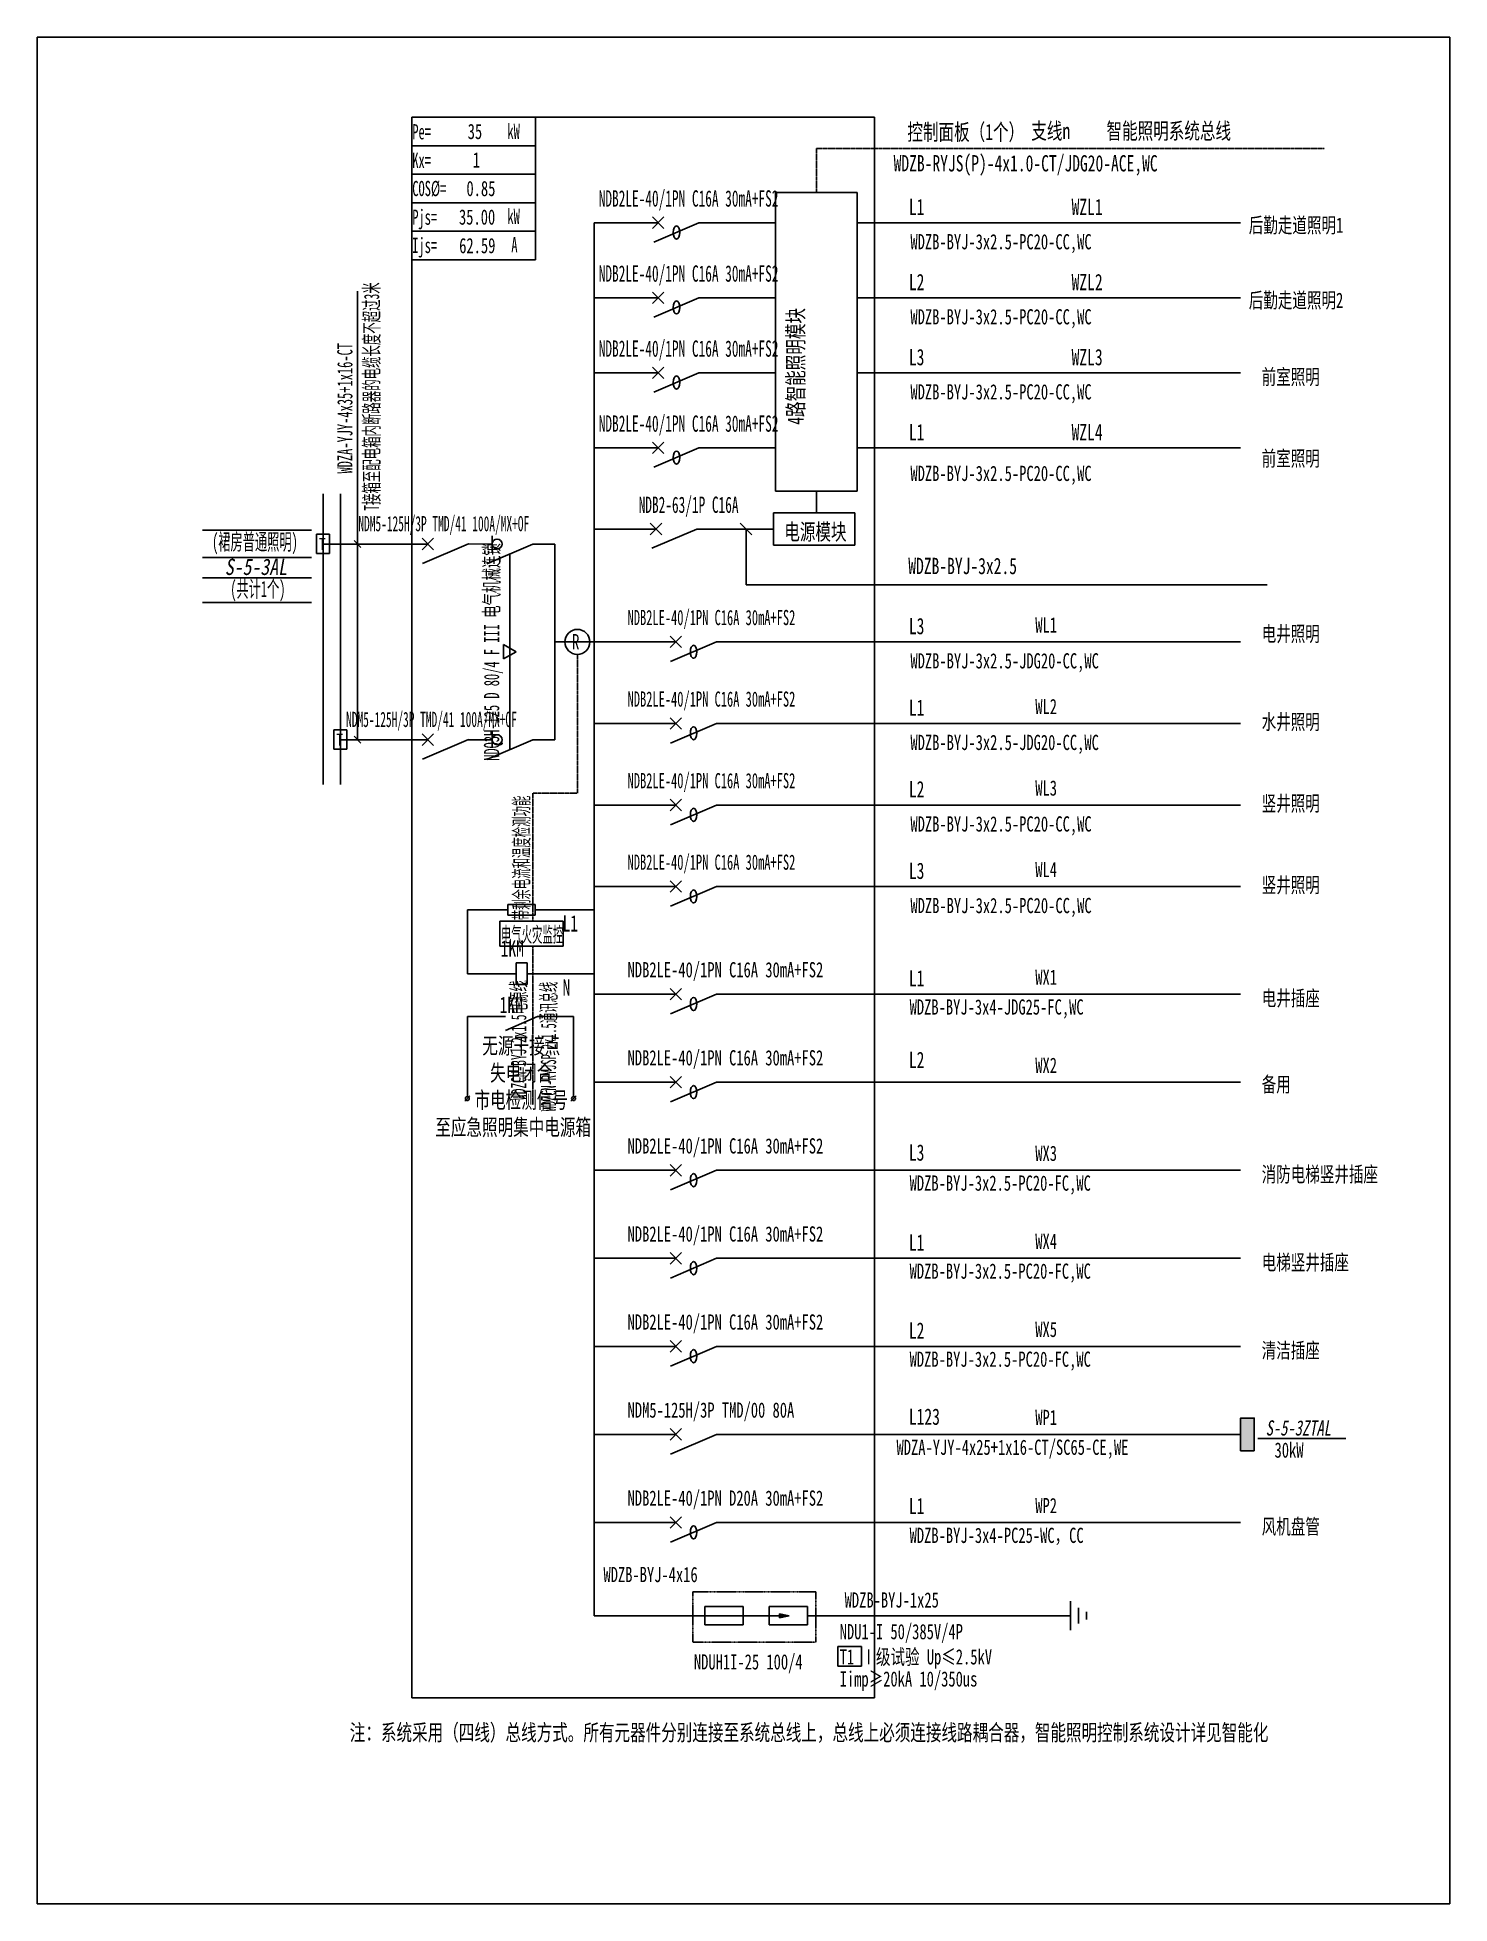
# Model space of a CAD drawing. Extents: x 230302 to 232292, y 287916 to 290547.
import ezdxf
from ezdxf.enums import TextEntityAlignment as Align

# ---------------------------------------------------------------- set-up
doc = ezdxf.new("R2010")
doc.units = 0
doc.header["$MEASUREMENT"] = 0
for name, pattern in [('DASH', [0.35, 0.25, -0.1]), ('DASHDOT', [1, 0.5, -0.25, 0, -0.25]), ('DASHDOT2', [0.5, 0.25, -0.125, 0, -0.125]), ('DASHDOTX2', [2, 1, -0.5, 0, -0.5]), ('DASHED', [0.75, 0.5, -0.25]), ('DASHED2', [0.375, 0.25, -0.125])]:
    doc.linetypes.add(name, pattern=pattern)
for name, color, linetype in [('D_E_Eqpm(强电设备)', 100, 'Continuous'), ('D_E_Eqpm（强电设备）', 100, 'Continuous'), ('D_E_Text(强电文字)', 51, 'Continuous'), ('D_E_Text（强电文字）', 51, 'Continuous'), ('D_E_Tray（强电普通桥架）', 51, 'Continuous'), ('D_E_Wire(强电线缆)', 10, 'Continuous'), ('D_E_WireEm（强电应急照明线缆）', 10, 'DASHED'), ('D_E_Wire（强电线缆）', 10, 'Continuous'), ('D_El_Eqpm（弱电设备）', 100, 'Continuous'), ('D_El_Text（弱电文字）', 51, 'Continuous'), ('DQ-漏电火灾', 80, 'Continuous'), ('DQ_Eqpm', 100, 'Continuous'), ('E_E_Eqpm（强电设备）', 100, 'Continuous'), ('E_E_Wire（强电线缆）', 10, 'Continuous'), ('FL04GGFW_E72-配电箱系统图-塔楼部分$0$D_E_Text（强电文字）', 51, 'Continuous'), ('FL09U293_E72-地下室配电箱系统图$0$D_E_Eqpm（强电设备）', 100, 'Continuous'), ('系统图', 220, 'Continuous')]:
    doc.layers.add(name, color=color, linetype=linetype)
doc.styles.add('FL04GGFW_E72-配电箱系统图-塔楼部分$0$电气', font='', dxfattribs={"width": 0.7})
doc.styles.add('电气', font='', dxfattribs={"width": 0.7})
doc.styles.add('电气箱', font='simhei.ttf', dxfattribs={"width": 0.8, "oblique": 10})
doc.styles.get('FL04GGFW_E72-配电箱系统图-塔楼部分$0$电气').set_extended_font_data('SimSun')
doc.styles.get('电气').set_extended_font_data('SimSun')

msp = doc.modelspace()

# ---------------------------------------------------------------- hatches: boundary and pattern name
at = {"layer": 'D_E_Eqpm（强电设备）'}
msp.add_hatch(color=51, dxfattribs=at).paths.add_polyline_path([(231997.8, 288600.9), (232016.9, 288600.9), (232016.9, 288554.9), (231997.8, 288554.9)])

# ---------------------------------------------------------------- linework, layer by layer
at = {"linetype": 'DASHED'}
for p, q in [((230829.4, 290434.5, 0), (231481.6, 290434.5, 0)), ((230829.4, 288206.7, 0), (230829.4, 290434.5, 0)), ((231481.6, 290434.5, 0), (231481.6, 288206.7, 0)), ((231481.6, 288206.7, 0), (230829.4, 288206.7, 0))]:
    msp.add_line(p, q, dxfattribs=at)
for p, q in [((230534.5, 289852.4, 0), (230687.8, 289852.4, 0)), ((230534.5, 289813.7, 0), (230687.8, 289813.7, 0)), ((230534.5, 289785, 0), (230687.8, 289785, 0)), ((230534.5, 289750.3, 0), (230687.8, 289750.3, 0))]:
    msp.add_line(p, q)
at = {"linetype": 'DASHED2'}
for p, q in [((231225.8, 288356.2, 0), (231399, 288356.2, 0)), ((231225.8, 288284.9, 0), (231225.8, 288356.2, 0)), ((231399, 288356.2, 0), (231399, 288284.9, 0)), ((231399, 288284.9, 0), (231225.8, 288284.9, 0))]:
    msp.add_line(p, q, dxfattribs=at)
at = {"layer": 'D_E_Eqpm(强电设备)'}
for p, q in [((230844, 289824.7, 0), (230860.2, 289841, 0)), ((230860.2, 289824.7, 0), (230844, 289841, 0)), ((230844, 289548.9, 0), (230860.2, 289565.1, 0)), ((230860.2, 289548.9, 0), (230844, 289565.1, 0)), ((231242.7, 288335.4, 0), (231296.6, 288335.4, 0)), ((231242.7, 288335.4, 0), (231242.7, 288309.3, 0)), ((231296.5, 288309.3, 0), (231296.5, 288335.4, 0)), ((231333.2, 288335.4, 0), (231387.1, 288335.4, 0)), ((231333.2, 288335.4, 0), (231333.2, 288309.3, 0)), ((231387, 288309.3, 0), (231387, 288335.4, 0)), ((231242.7, 288309.3, 0), (231296.5, 288309.3, 0)), ((231333.2, 288322.4, 0), (231311.5, 288322.4, 0)), ((231333.2, 288322.4, 0), (231361.2, 288322.4, 0)), ((231333.2, 288309.3, 0), (231387, 288309.3, 0)), ((231361.2, 288322.4, 0), (231347.6, 288325.2, 0)), ((231347.6, 288319.6, 0), (231347.6, 288325.2, 0)), ((231361.2, 288322.4, 0), (231347.6, 288319.6, 0))]:
    msp.add_line(p, q, dxfattribs=at)
msp.add_solid([(231347.6, 288319.6, 0), (231361.2, 288322.4, 0), (231347.6, 288325.2, 0)], dxfattribs=at)
at = {"layer": 'D_E_Eqpm（强电设备）'}
for p, q in [((231457.1, 290328.4, 0), (231342.2, 290328.4, 0)), ((231342.2, 290328.4, 0), (231342.2, 289907.4, 0)), ((231457.1, 289907.4, 0), (231457.1, 290328.4, 0)), ((231342.2, 289907.4, 0), (231457.1, 289907.4, 0)), ((231339.2, 289876.9, 0), (231454.1, 289876.9, 0)), ((231339.2, 289831, 0), (231339.2, 289876.9, 0)), ((231454.1, 289876.9, 0), (231454.1, 289831, 0)), ((231000.1, 289832.8, 0), (230935.3, 289805, 0)), ((230942.7, 289821.3, 0), (230942.7, 289844.3, 0)), ((231454.1, 289831, 0), (231339.2, 289831, 0)), ((231193.5, 289686.8, 0), (231209.8, 289703, 0)), ((231209.8, 289686.8, 0), (231193.5, 289703, 0)), ((230976.6, 289681, 0), (230958.8, 289691.2, 0)), ((230958.8, 289691.2, 0), (230958.8, 289670.8, 0)), ((230958.8, 289670.8, 0), (230976.6, 289681, 0)), ((231259.1, 289694.9, 0), (231194.2, 289667.1, 0)), ((230942.7, 289545.5, 0), (230942.7, 289568.5, 0)), ((231193.5, 289571.8, 0), (231209.8, 289588.1, 0)), ((231209.8, 289571.8, 0), (231193.5, 289588.1, 0)), ((231259.1, 289580, 0), (231194.2, 289552.2, 0)), ((231000.1, 289557, 0), (230935.3, 289529.2, 0)), ((231193.5, 289456.9, 0), (231209.8, 289473.2, 0)), ((231209.8, 289456.9, 0), (231193.5, 289473.2, 0)), ((231259.1, 289465, 0), (231194.2, 289437.2, 0)), ((231193.5, 289342, 0), (231209.8, 289358.2, 0)), ((231209.8, 289342, 0), (231193.5, 289358.2, 0)), ((231259.1, 289350.1, 0), (231194.2, 289322.3, 0)), ((230965, 289325, 0), (231003.3, 289325, 0)), ((230965, 289309.7, 0), (230965, 289325, 0)), ((231003.3, 289309.7, 0), (230965, 289309.7, 0)), ((231003.3, 289325, 0), (231003.3, 289309.7, 0)), ((230991.9, 289242.5, 0), (230976.5, 289242.5, 0)), ((230976.5, 289242.5, 0), (230976.5, 289211.8, 0)), ((230991.9, 289211.8, 0), (230991.9, 289242.5, 0)), ((230976.5, 289211.8, 0), (230991.9, 289211.8, 0)), ((231193.5, 289190.3, 0), (231209.8, 289206.6, 0)), ((231209.8, 289190.3, 0), (231193.5, 289206.6, 0)), ((231259.1, 289198.5, 0), (231194.2, 289170.6, 0)), ((231006.8, 289166.8, 0), (230961.5, 289147.4, 0)), ((231193.5, 289066.2, 0), (231209.8, 289082.5, 0)), ((231209.8, 289066.2, 0), (231193.5, 289082.5, 0)), ((231259.1, 289074.3, 0), (231194.2, 289046.5, 0)), ((230904.1, 289047.6, 0), (230911.4, 289054.9, 0)), ((231053.8, 289047.6, 0), (231061.1, 289054.9, 0)), ((231193.5, 288942.1, 0), (231209.8, 288958.4, 0)), ((231209.8, 288942.1, 0), (231193.5, 288958.4, 0)), ((231259.1, 288950.2, 0), (231194.2, 288922.4, 0)), ((231193.5, 288818, 0), (231209.8, 288834.2, 0)), ((231209.8, 288818, 0), (231193.5, 288834.2, 0)), ((231259.1, 288826.1, 0), (231194.2, 288798.3, 0)), ((231193.5, 288693.9, 0), (231209.8, 288710.1, 0)), ((231209.8, 288693.9, 0), (231193.5, 288710.1, 0)), ((231259.1, 288702, 0), (231194.2, 288674.2, 0)), ((231193.5, 288569.8, 0), (231209.8, 288586, 0)), ((231209.8, 288569.8, 0), (231193.5, 288586, 0)), ((231259.1, 288577.9, 0), (231194.2, 288550.1, 0)), ((231193.5, 288445.6, 0), (231209.8, 288461.9, 0)), ((231209.8, 288445.6, 0), (231193.5, 288461.9, 0)), ((231259.1, 288453.8, 0), (231194.2, 288426, 0))]:
    msp.add_line(p, q, dxfattribs=at)
at = {"layer": 'D_E_Eqpm（强电设备）', "linetype": 'DASH'}
msp.add_line((230967.7, 289543.1, 0), (230967.7, 289818.9, 0), dxfattribs=at)
at = {"layer": 'D_E_Eqpm（强电设备）', "elevation": 0}
msp.add_lwpolyline([(232016.9, 288554.9), (232016.9, 288600.9), (231997.8, 288600.9), (231997.8, 288554.9)], close=True, dxfattribs=at)
at = {"layer": 'D_E_Eqpm（强电设备）'}
for centre, radius in [((230949.7, 289832.8, 0), 6.99), ((230949.7, 289557, 0), 6.99), ((230907.7, 289051.3, 0), 2.76), ((231057.5, 289051.3, 0), 2.76)]:
    msp.add_circle(centre, radius, dxfattribs=at)
for centre in [(231202.5, 290272, 0), (231202.5, 290166.3, 0), (231202.5, 290060.5, 0), (231202.5, 289954.7, 0), (231226.7, 289681, 0), (231226.7, 289566.1, 0), (231226.7, 289451.1, 0), (231226.7, 289336.2, 0), (231226.7, 289184.6, 0), (231226.7, 289060.4, 0), (231226.7, 288936.3, 0), (231226.7, 288812.2, 0), (231226.7, 288688.1, 0), (231226.7, 288439.9, 0)]:
    msp.add_ellipse(centre, major_axis=(0, 9.25), ratio=0.500475, dxfattribs=at)
at = {"layer": 'D_E_Text(强电文字)', "color": 51}
for p, q in [((230752.9, 289557, 0), (230752.9, 290189.2, 0)), ((230748.1, 289837.6, 0), (230757.7, 289828.1, 0)), ((230748.1, 289561.8, 0), (230757.7, 289552.2, 0))]:
    msp.add_line(p, q, dxfattribs=at)
at = {"layer": 'D_E_Text（强电文字）'}
for p, q in [((230829.4, 290434.5, 0), (231003.7, 290434.5, 0)), ((230829.4, 290434.5, 0), (230829.4, 290233.3, 0)), ((231003.7, 290434.5, 0), (231003.7, 290233.3, 0)), ((230829.4, 290394.3, 0), (231003.7, 290394.3, 0)), ((230829.4, 290354, 0), (231003.7, 290354, 0)), ((230829.4, 290313.8, 0), (231003.7, 290313.8, 0)), ((230829.4, 290273.6, 0), (231003.7, 290273.6, 0)), ((230829.4, 290233.3, 0), (231003.7, 290233.3, 0)), ((232146, 288571.9, 0), (232022, 288571.9, 0)), ((231430.2, 288278.9, 0), (231463.5, 288278.9, 0)), ((231430.2, 288251.4, 0), (231430.2, 288278.9, 0)), ((231463.5, 288278.9, 0), (231463.5, 288251.4, 0)), ((231463.5, 288251.4, 0), (231430.2, 288251.4, 0))]:
    msp.add_line(p, q, dxfattribs=at)
at = {"layer": 'D_E_Wire(强电线缆)'}
for p, q in [((231086.7, 288322.4, 0), (231086.7, 290285.6, 0)), ((230704.3, 289493.7, 0), (230704.3, 289903.8, 0)), ((230704.3, 289832.8, 0), (230852.1, 289832.8, 0))]:
    msp.add_line(p, q, dxfattribs=at)
at = {"layer": 'D_E_Wire(强电线缆)', "color": 10}
for p, q in [((231086.7, 290285.6, 0), (231176.7, 290285.6, 0)), ((231234.2, 290285.6, 0), (231342.2, 290285.6, 0)), ((231457.1, 290285.6, 0), (231997.8, 290285.6, 0)), ((231086.7, 290179.9, 0), (231176.7, 290179.9, 0)), ((231234.2, 290179.9, 0), (231342.2, 290179.9, 0)), ((231457.1, 290179.9, 0), (231997.8, 290179.9, 0)), ((231086.7, 290074.1, 0), (231176.7, 290074.1, 0)), ((231234.2, 290074.1, 0), (231342.2, 290074.1, 0)), ((231457.1, 290074.1, 0), (231997.8, 290074.1, 0)), ((231086.7, 289968.3, 0), (231176.7, 289968.3, 0)), ((231234.2, 289968.3, 0), (231342.2, 289968.3, 0)), ((231457.1, 289968.3, 0), (231997.8, 289968.3, 0)), ((231086.7, 289853.9, 0), (231173.7, 289853.9, 0)), ((231231.2, 289853.9, 0), (231339.2, 289853.9, 0)), ((231259.1, 289350.1, 0), (231446.8, 289350.1, 0)), ((231446.8, 289350.1, 0), (231997.8, 289350.1, 0))]:
    msp.add_line(p, q, dxfattribs=at)
at = {"layer": 'D_E_Wire(强电线缆)', "linetype": 'DASH'}
for p, q in [((230728.8, 289493.7, 0), (230728.8, 289903.8, 0)), ((230728.8, 289557, 0), (230852.1, 289557, 0))]:
    msp.add_line(p, q, dxfattribs=at)
at = {"layer": 'D_E_WireEm（强电应急照明线缆）'}
msp.add_line((230942.7, 289557, 0), (230908.4, 289557, 0), dxfattribs=at)
at = {"layer": 'D_E_Wire（强电线缆）', "linetype": 'DASHDOT2'}
for p, q in [((231399.7, 290390.5, 0), (232115.9, 290390.5, 0)), ((231399.7, 290328.4, 0), (231399.7, 290390.5, 0))]:
    msp.add_line(p, q, dxfattribs=at)
at = {"layer": 'D_E_Wire（强电线缆）'}
for p, q in [((230909.4, 289833.3, 0), (230942.7, 289832.8, 0)), ((231000.1, 289832.8, 0), (231031.2, 289832.8, 0)), ((231031.2, 289557, 0), (231031.2, 289832.8, 0)), ((231031.2, 289694.9, 0), (231086.7, 289694.9, 0)), ((231086.7, 289694.9, 0), (231201.6, 289694.9, 0)), ((231259.1, 289694.9, 0), (231997.8, 289694.9, 0)), ((231086.7, 289580, 0), (231201.6, 289580, 0)), ((231259.1, 289580, 0), (231997.8, 289580, 0)), ((231000.1, 289557, 0), (231031.2, 289557, 0)), ((231086.7, 289465, 0), (231201.6, 289465, 0)), ((231259.1, 289465, 0), (231997.8, 289465, 0)), ((231086.7, 289350.1, 0), (231201.6, 289350.1, 0)), ((231086.7, 289198.5, 0), (231201.6, 289198.5, 0)), ((231259.1, 289198.5, 0), (231997.8, 289198.5, 0)), ((231086.7, 289074.3, 0), (231201.6, 289074.3, 0)), ((231259.1, 289074.3, 0), (231997.8, 289074.3, 0)), ((231086.7, 288950.2, 0), (231201.6, 288950.2, 0)), ((231259.1, 288950.2, 0), (231997.8, 288950.2, 0)), ((231086.7, 288826.1, 0), (231201.6, 288826.1, 0)), ((231259.1, 288826.1, 0), (231997.8, 288826.1, 0)), ((231086.7, 288702, 0), (231201.6, 288702, 0)), ((231259.1, 288702, 0), (231997.8, 288702, 0)), ((231086.7, 288577.9, 0), (231201.6, 288577.9, 0)), ((231259.1, 288577.9, 0), (231997.8, 288577.9, 0)), ((231086.7, 288453.8, 0), (231201.6, 288453.8, 0)), ((231259.1, 288453.8, 0), (231997.8, 288453.8, 0)), ((231758, 288302, 0), (231758, 288342.9, 0)), ((231769.1, 288311.2, 0), (231769.1, 288333.6, 0)), ((231086.7, 288322.4, 0), (231311.5, 288322.4, 0)), ((231387, 288322.4, 0), (231758, 288322.4, 0)), ((231780.3, 288316.8, 0), (231780.3, 288328, 0))]:
    msp.add_line(p, q, dxfattribs=at)
at = {"layer": 'D_E_Wire（强电线缆）', "ltscale": 3.5}
for p, q in [((230907.7, 289317.3, 0), (230965, 289317.3, 0)), ((230907.7, 289317.3, 0), (230907.7, 289227.2, 0)), ((231003.3, 289317.3, 0), (231086.7, 289317.3, 0)), ((230976.5, 289227.2, 0), (230907.7, 289227.2, 0)), ((231086.7, 289227.2, 0), (230991.9, 289227.2, 0)), ((230907.7, 289166.8, 0), (230961.5, 289166.8, 0)), ((230907.7, 289166.8, 0), (230907.7, 289054, 0)), ((231006.8, 289166.8, 0), (231057.5, 289166.8, 0)), ((231057.5, 289166.8, 0), (231057.5, 289054, 0))]:
    msp.add_line(p, q, dxfattribs=at)
at = {"layer": 'D_El_Eqpm（弱电设备）', "color": 3}
for p, q in [((230953.4, 289301.3, 0), (231042.8, 289301.3, 0)), ((230953.4, 289266.1, 0), (230953.4, 289301.3, 0)), ((231042.8, 289301.3, 0), (231042.8, 289266.1, 0)), ((231042.8, 289266.1, 0), (230953.4, 289266.1, 0)), ((231042.8, 289266.1, 0), (230953.4, 289266.1, 0))]:
    msp.add_line(p, q, dxfattribs=at)
at = {"layer": 'DQ-漏电火灾', "linetype": 'DASHDOT', "ltscale": 0.5}
for p, q in [((231062.8, 289677.4, 0), (231062.8, 289481.5, 0)), ((231000, 289481.5, 0), (231000, 289301.3, 0)), ((231000, 289481.5, 0), (231062.8, 289481.5, 0)), ((231000, 289042.3, 0), (231000, 289266.1, 0))]:
    msp.add_line(p, q, dxfattribs=at)
at = {"layer": 'DQ-漏电火灾', "color": 3}
msp.add_circle((231062.8, 289694.9, 0), 17.6, dxfattribs=at)
at = {"layer": 'DQ_Eqpm'}
for p, q in [((230713.5, 289846.9, 0), (230695.1, 289846.9, 0)), ((230695.1, 289846.9, 0), (230695.1, 289819.3, 0)), ((230713.5, 289819.3, 0), (230713.5, 289846.9, 0)), ((230695.1, 289819.3, 0), (230713.5, 289819.3, 0)), ((230738, 289571.1, 0), (230719.6, 289571.1, 0)), ((230719.6, 289571.1, 0), (230719.6, 289543.5, 0)), ((230738, 289543.5, 0), (230738, 289571.1, 0)), ((230719.6, 289543.5, 0), (230738, 289543.5, 0))]:
    msp.add_line(p, q, dxfattribs=at)
at = {"layer": 'E_E_Eqpm（强电设备）', "color": 100}
for p, q in [((231168.6, 290277.5, 0), (231184.8, 290293.8, 0)), ((231184.8, 290277.5, 0), (231168.6, 290293.8, 0)), ((231170.8, 290258.5, 0), (231234.2, 290285.6, 0)), ((231168.6, 290171.7, 0), (231184.8, 290188, 0)), ((231184.8, 290171.7, 0), (231168.6, 290188, 0)), ((231170.8, 290152.7, 0), (231234.2, 290179.9, 0)), ((231168.6, 290066, 0), (231184.8, 290082.2, 0)), ((231184.8, 290066, 0), (231168.6, 290082.2, 0)), ((231170.8, 290046.9, 0), (231234.2, 290074.1, 0)), ((231168.6, 289960.2, 0), (231184.8, 289976.5, 0)), ((231184.8, 289960.2, 0), (231168.6, 289976.5, 0)), ((231170.8, 289941.1, 0), (231234.2, 289968.3, 0)), ((231165.6, 289845.8, 0), (231181.8, 289862.1, 0)), ((231181.8, 289845.8, 0), (231165.6, 289862.1, 0)), ((231167.8, 289826.8, 0), (231231.2, 289853.9, 0))]:
    msp.add_line(p, q, dxfattribs=at)
at = {"layer": 'E_E_Wire（强电线缆）'}
msp.add_line((231399.7, 289907.4, 0), (231399.7, 289876.9, 0), dxfattribs=at)
at = {"layer": 'FL04GGFW_E72-配电箱系统图-塔楼部分$0$D_E_Text（强电文字）'}
for p, q in [((231308.8, 289845.8, 0), (231292.5, 289862.1, 0)), ((231300.7, 289853.9, 0), (231300.7, 289775.2, 0)), ((231300.7, 289775.2, 0), (232035, 289775.2, 0))]:
    msp.add_line(p, q, dxfattribs=at)
at = {"layer": 'FL09U293_E72-地下室配电箱系统图$0$D_E_Eqpm（强电设备）'}
for p, q in [((230909.4, 289833.3, 0), (230844.7, 289805.5, 0)), ((230909.4, 289557.4, 0), (230844.7, 289529.7, 0))]:
    msp.add_line(p, q, dxfattribs=at)
at = {"layer": '系统图', "ltscale": 9973.992009}
msp.add_lwpolyline([(230301.5, 290547), (232292.5, 290547), (232292.5, 287916.5), (230301.5, 287916.5)], close=True, dxfattribs=at)

# ---------------------------------------------------------------- texts
at = {"layer": 'D_E_Text(强电文字)', "style": 'FL04GGFW_E72-配电箱系统图-塔楼部分$0$电气', "width": 0.6}
for s, p in [('NDB2LE-40/1PN C16A 30mA+FS2', (231219.6, 290308.4, 0)), ('NDB2LE-40/1PN C16A 30mA+FS2', (231219.6, 290202.6, 0)), ('NDB2LE-40/1PN C16A 30mA+FS2', (231219.6, 290096.8, 0)), ('NDB2LE-40/1PN C16A 30mA+FS2', (231219.6, 289991.1, 0)), ('NDB2-63/1P C16A', (231219.6, 289876.7, 0))]:
    msp.add_text(s, height=22.988, dxfattribs=at).set_placement(p, align=Align.CENTER)
at = {"layer": 'D_E_Text(强电文字)', "color": 51, "style": 'FL04GGFW_E72-配电箱系统图-塔楼部分$0$电气', "width": 0.7}
for s, p in [('L1', (231530.1, 290296.4, 0)), ('L2', (231530.1, 290190.6, 0)), ('L3', (231530.1, 290084.8, 0)), ('L1', (231530.1, 289979.1, 0)), ('L3', (231530.1, 289705.7, 0)), ('L1', (231530.1, 289590.7, 0)), ('L2', (231530.1, 289475.8, 0)), ('L3', (231530.1, 289360.8, 0)), ('L1', (231530.1, 289209.2, 0)), ('L2', (231530.1, 289094.3, 0)), ('L3', (231530.1, 288963.7, 0)), ('L1', (231530.1, 288836.9, 0)), ('L2', (231530.1, 288712.7, 0)), ('L123', (231530.1, 288591.4, 0)), ('L1', (231530.1, 288465.5, 0))]:
    msp.add_text(s, height=22.99, dxfattribs=at).set_placement(p)
at = {"layer": 'D_E_Text(强电文字)', "width": 0.7}
for s, height, style, p in [('WZL1', 22.99, 'FL04GGFW_E72-配电箱系统图-塔楼部分$0$电气', (231759.5, 290296.4, 0)), ('WDZB-BYJ-3x2.5-PC20-CC,WC', 21.456, 'FL04GGFW_E72-配电箱系统图-塔楼部分$0$电气', (231532.3, 290248.2, 0)), ('WZL2', 22.99, 'FL04GGFW_E72-配电箱系统图-塔楼部分$0$电气', (231759.5, 290190.6, 0)), ('WDZB-BYJ-3x2.5-PC20-CC,WC', 21.456, 'FL04GGFW_E72-配电箱系统图-塔楼部分$0$电气', (231532.3, 290142.4, 0)), ('WZL3', 22.99, 'FL04GGFW_E72-配电箱系统图-塔楼部分$0$电气', (231759.5, 290084.8, 0)), ('WDZB-BYJ-3x2.5-PC20-CC,WC', 21.456, 'FL04GGFW_E72-配电箱系统图-塔楼部分$0$电气', (231532.3, 290036.6, 0)), ('WZL4', 22.99, 'FL04GGFW_E72-配电箱系统图-塔楼部分$0$电气', (231759.5, 289979.1, 0)), ('WDZB-BYJ-3x2.5-PC20-CC,WC', 21.456, 'FL04GGFW_E72-配电箱系统图-塔楼部分$0$电气', (231532.3, 289921.7, 0)), ('WDZB-BYJ-3x2.5', 22.988, 'FL04GGFW_E72-配电箱系统图-塔楼部分$0$电气', (231529.3, 289790.4, 0)), ('WDZB-BYJ-3x2.5-JDG20-CC,WC', 21.456, 'FL04GGFW_E72-配电箱系统图-塔楼部分$0$电气', (231532.3, 289657.5, 0)), ('WDZB-BYJ-3x2.5-JDG20-CC,WC', 21.456, 'FL04GGFW_E72-配电箱系统图-塔楼部分$0$电气', (231532.3, 289542.5, 0)), ('WDZB-BYJ-3x2.5-PC20-CC,WC', 21.456, 'FL04GGFW_E72-配电箱系统图-塔楼部分$0$电气', (231532.3, 289427.6, 0)), ('WDZB-BYJ-3x2.5-PC20-CC,WC', 21.456, 'FL04GGFW_E72-配电箱系统图-塔楼部分$0$电气', (231532.3, 289312.6, 0)), ('WDZB-BYJ-4x16', 21.456, '电气', (231099.6, 288369.7, 0)), ('WDZB-BYJ-1x25', 21.456, '电气', (231439.6, 288333.8, 0)), ('T1 Ⅰ级试验 Up≤2.5kV ', 21.456, '电气', (231432.6, 288253.7, 0)), ('Iimp≥20kA 10/350us', 21.456, '电气', (231432.6, 288222.5, 0)), ('注：系统采用（四线）总线方式。所有元器件分别连接至系统总线上，总线上必须连接线路耦合器，智能照明控制系统设计详见智能化', 22.988, 'FL04GGFW_E72-配电箱系统图-塔楼部分$0$电气', (230742, 288146.3, 0))]:
    msp.add_text(s, height=height, dxfattribs=dict(at, style=style)).set_placement(p)
at = {"layer": 'D_E_Text(强电文字)', "color": 51, "style": '电气'}
for s, width, p in [('T接箱至配电箱内断路器的电缆长度不超过3米', 0.55, (230783.4, 289879.8, 0)), ('WDZA-YJY-4x35+1x16-CT', 0.6, (230745.7, 289932.2, 0))]:
    msp.add_text(s, height=21.456, rotation=90, dxfattribs=dict(at, width=width)).set_placement(p)
at = {"layer": 'D_E_Text(强电文字)', "color": 51, "true_color": 0xffff7f, "style": '电气', "width": 0.7}
msp.add_text('NDU1-I 50/385V/4P', height=21.456, dxfattribs=at).set_placement((231432.6, 288289.2, 0))
at = {"layer": 'D_E_Text（强电文字）', "linetype": 'Continuous', "style": '电气', "width": 0.6}
for s, height, p in [('Pe=', 21.46, (230830.1, 290403.2, 0)), ('kW', 21.46, (230964.2, 290403.9, 0)), ('Kx=', 21.46, (230830.1, 290362.9, 0)), ('COS%%C=', 21.46, (230830.1, 290323.2, 0)), ('Pjs=', 21.46, (230830.1, 290282.8, 0)), ('kW', 21.46, (230964.2, 290284.1, 0)), ('Ijs=', 21.46, (230830.1, 290243, 0)), ('A', 21.5, (230969.7, 290243.9, 0))]:
    msp.add_text(s, height=height, dxfattribs=at).set_placement(p)
at = {"layer": 'D_E_Text（强电文字）', "style": '电气'}
for s, height, width, p in [('35', 21.46, 0.7, (230908.2, 290403.6, 0)), ('1', 21.5, 0.7, (230915.3, 290363.4, 0)), (' 0.85', 21.46, 0.7, (230896.2, 290323.2, 0)), ('后勤走道照明1', 21.46, 0.7, (232009.3, 290271.5, 0)), ('后勤走道照明2', 21.46, 0.7, (232009.3, 290165.7, 0)), ('前室照明', 21.46, 0.7, (232027.5, 290057.7, 0)), ('前室照明', 21.46, 0.7, (232027.5, 289942.7, 0)), ('电源模块', 22.99, 0.7, (231354.5, 289838.6, 0)), ('NDB2LE-40/1PN C16A 30mA+FS2', 21.456, 0.6, (231133.6, 289718.5, 0)), ('WL1', 21.46, 0.7, (231708.3, 289708.1, 0)), ('电井照明', 21.46, 0.7, (232027.5, 289695.6, 0)), ('NDB2LE-40/1PN C16A 30mA+FS2', 21.456, 0.6, (231133.6, 289603.6, 0)), ('WL2', 21.46, 0.7, (231708.3, 289593.1, 0)), ('水井照明', 21.46, 0.7, (232027.5, 289571.5, 0)), ('NDB2LE-40/1PN C16A 30mA+FS2', 21.456, 0.6, (231133.6, 289488.6, 0)), ('WL3', 21.46, 0.7, (231708.3, 289478.2, 0)), ('竖井照明', 21.46, 0.7, (232027.5, 289456.5, 0)), ('NDB2LE-40/1PN C16A 30mA+FS2', 21.456, 0.6, (231133.6, 289373.7, 0)), ('WL4', 21.46, 0.7, (231708.3, 289363.3, 0)), ('竖井照明', 21.46, 0.7, (232027.5, 289341.6, 0)), ('NDB2LE-40/1PN C16A 30mA+FS2', 21.456, 0.7, (231133.6, 289222.1, 0)), ('WX1', 21.46, 0.7, (231708.3, 289211.6, 0)), ('电井插座', 21.46, 0.7, (232027.5, 289182, 0)), ('WDZB-BYJ-3x4-JDG25-FC,WC', 21.456, 0.7, (231531.2, 289169.6, 0)), ('NDB2LE-40/1PN C16A 30mA+FS2', 21.456, 0.7, (231133.6, 289098, 0)), ('WX2', 21.46, 0.7, (231708.3, 289087.5, 0)), ('备用', 21.46, 0.7, (232027.5, 289060.6, 0)), ('NDB2LE-40/1PN C16A 30mA+FS2', 21.456, 0.7, (231133.6, 288973.8, 0)), ('WX3', 21.46, 0.7, (231708.3, 288963.4, 0)), ('WDZB-BYJ-3x2.5-PC20-FC,WC', 21.456, 0.7, (231531.2, 288921.4, 0)), ('消防电梯竖井插座', 21.46, 0.7, (232027.5, 288933.8, 0)), ('NDB2LE-40/1PN C16A 30mA+FS2', 21.456, 0.7, (231133.6, 288849.7, 0)), ('WX4', 21.46, 0.7, (231708.3, 288839.3, 0)), ('电梯竖井插座', 21.46, 0.7, (232027.5, 288809.7, 0)), ('WDZB-BYJ-3x2.5-PC20-FC,WC', 21.456, 0.7, (231531.2, 288797.3, 0)), ('NDB2LE-40/1PN C16A 30mA+FS2', 21.456, 0.7, (231133.6, 288725.6, 0)), ('WX5', 21.46, 0.7, (231708.3, 288715.2, 0)), ('清洁插座', 21.46, 0.7, (232027.5, 288685.6, 0)), ('WDZB-BYJ-3x2.5-PC20-FC,WC', 21.456, 0.7, (231531.2, 288673.2, 0)), ('NDM5-125H/3P TMD/00 80A', 21.456, 0.7, (231133.6, 288601.5, 0)), ('WP1', 21.46, 0.7, (231708.3, 288591.1, 0)), ('WDZA-YJY-4x25+1x16-CT/SC65-CE,WE', 21.456, 0.7, (231512.7, 288549.1, 0)), ('30kW', 21.46, 0.7, (232045.6, 288545.1, 0)), ('NDB2LE-40/1PN D20A 30mA+FS2', 21.456, 0.7, (231133.6, 288477.4, 0)), ('WP2', 21.46, 0.7, (231708.3, 288466.9, 0)), ('风机盘管', 21.46, 0.7, (232027.5, 288437.3, 0)), ('WDZB-BYJ-3x4-PC25-WC，CC', 21.456, 0.7, (231531.2, 288424.9, 0))]:
    msp.add_text(s, height=height, dxfattribs=dict(at, width=width)).set_placement(p)
at = {"layer": 'D_E_Text（强电文字）', "color": 200, "style": '电气', "width": 0.7}
for s, p in [('35.00', (230895.9, 290283, 0)), ('62.59', (230896.2, 290242.7, 0))]:
    msp.add_text(s, height=21.46, dxfattribs=at).set_placement(p)
at = {"layer": 'D_E_Text（强电文字）', "style": '电气'}
for s, height, width, p in [('NDM5-125H/3P TMD/41 100A/MX+OF', 21.456, 0.55, (230874.5, 289859.8, 0)), ('(裙房普通照明)', 22.99, 0.55, (230608.3, 289834.6, 0)), ('(共计1个)', 22.99, 0.55, (230612.4, 289768.2, 0)), ('NDM5-125H/3P TMD/41 100A/MX+OF', 21.456, 0.55, (230857.2, 289583.9, 0)), ('电气火灾监控', 21.46, 0.5, (230998.9, 289282.9, 0))]:
    msp.add_text(s, height=height, dxfattribs=dict(at, width=width)).set_placement(p, align=Align.MIDDLE)
at = {"layer": 'D_E_Text（强电文字）', "style": '电气', "width": 0.6}
msp.add_text('NDQ3H-125 D 80/4 F III 电气机械连锁', height=21.456, rotation=90, dxfattribs=at).set_placement((230942.9, 289680.7, 0), align=Align.MIDDLE)
at = {"layer": 'D_E_Text（强电文字）', "style": '电气箱', "oblique": 10, "width": 0.8}
msp.add_text('S-5-3AL', height=22.99, dxfattribs=at).set_placement((230609.7, 289800.7, 0), align=Align.MIDDLE)
at = {"layer": 'D_E_Text（强电文字）', "color": 51, "style": '电气', "width": 0.7}
for s, height, p in [('L1', 22.99, (231041.9, 289286.7, 0)), ('1KM', 22.99, (230954.6, 289251.3, 0)), ('N', 23, (231041.9, 289196.5, 0)), ('1KM', 22.99, (230953.2, 289171.9, 0))]:
    msp.add_text(s, height=height, dxfattribs=at).set_placement(p)
for s, p in [('无源干接点', (230983.7, 289125.8, 0)), ('失电闭合', (230983.7, 289087.5, 0)), ('市电检测信号', (230983.7, 289049.2, 0)), ('至应急照明集中电源箱', (230972.3, 289010.9, 0))]:
    msp.add_text(s, height=22.99, dxfattribs=at).set_placement(p, align=Align.MIDDLE_CENTER)
at = {"layer": 'D_E_Text（强电文字）', "color": 51, "true_color": 0xffff7f, "style": '电气', "width": 0.7}
msp.add_text('NDUH1I-25 100/4', height=21.456, dxfattribs=at).set_placement((231227.1, 288246.6, 0))
at = {"layer": 'D_E_Tray（强电普通桥架）', "linetype": 'DASHDOTX2', "style": '电气箱', "oblique": 10, "width": 0.7}
msp.add_text('S-5-3ZTAL', height=21.46, dxfattribs=at).set_placement((232033.2, 288576.3, 0))
at = {"layer": 'D_El_Text（弱电文字）', "color": 1, "style": '电气', "width": 0.5}
msp.add_text('带剩余电流和温度检测功能', height=21.456, rotation=90, dxfattribs=at).set_placement((230994.6, 289302.5, 0))
at = {"layer": 'D_El_Text（弱电文字）', "style": '电气'}
for s, width, p in [('WDZCN-BYJ-2x1.5电源线', 0.55, (230990.8, 289049.3, 0)), ('WDZCN-RYJSP-2x1.5通讯总线', 0.5, (231032.9, 289033.3, 0))]:
    msp.add_text(s, height=21.456, rotation=90, dxfattribs=dict(at, width=width)).set_placement(p)
at = {"layer": 'DQ-漏电火灾', "color": 50, "style": '电气', "width": 0.7}
msp.add_text('R', height=21.5, dxfattribs=at).set_placement((231055.4, 289684.4, 0))
at = {"layer": 'DQ_Eqpm', "color": 51, "style": '电气', "width": 0.8}
for p in [(230698.7, 289824.5, 0), (230723.2, 289548.6, 0)]:
    msp.add_text('T', height=16.9, dxfattribs=at).set_placement(p)
at = {"layer": 'FL04GGFW_E72-配电箱系统图-塔楼部分$0$D_E_Text（强电文字）', "style": 'FL04GGFW_E72-配电箱系统图-塔楼部分$0$电气', "width": 0.7}
for s, height, p in [('控制面板（1个）', 22.99, (231528, 290402.1, 0)), ('支线n', 22.99, (231702.7, 290403.6, 0)), ('智能照明系统总线', 22.99, (231808.7, 290403.6, 0)), ('WDZB-RYJS(P)-4x1.0-CT/JDG20-ACE,WC', 22.988, (231508.6, 290358, 0))]:
    msp.add_text(s, height=height, dxfattribs=at).set_placement(p)
msp.add_text('4路智能照明模块', height=22.99, rotation=90, dxfattribs=at).set_placement((231382, 290000.9, 0))

doc.saveas('drawing.dxf')
